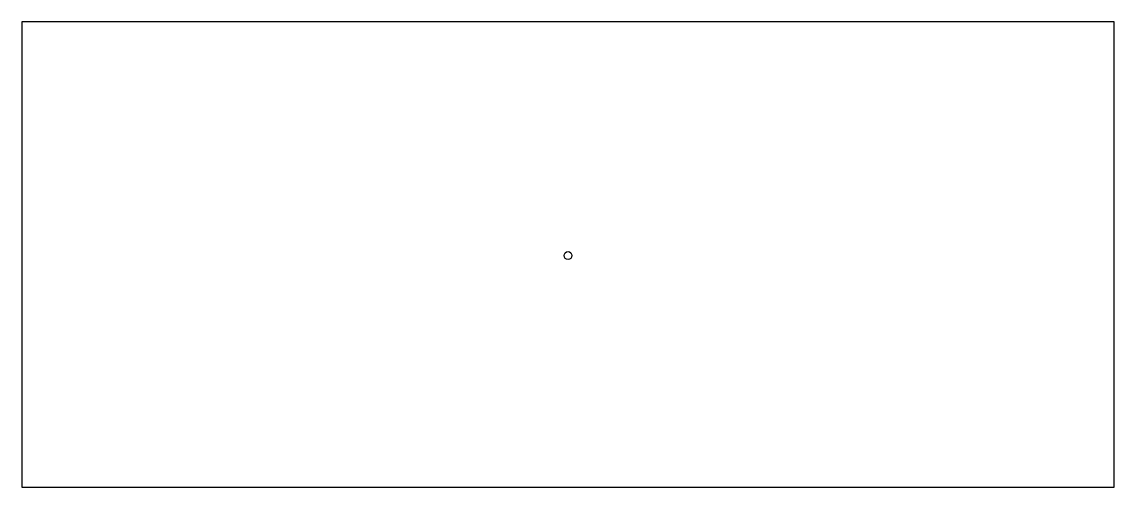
# Model space of a CAD drawing. Header units: millimetres. Extents: x 0 to 2500, y 0 to 1065.
import ezdxf

# ---------------------------------------------------------------- set-up
doc = ezdxf.new("R2010")
doc.units = ezdxf.units.MM
doc.layers.add('CORTE', color=7, linetype='CONTINUOUS')

msp = doc.modelspace()

# ---------------------------------------------------------------- linework, layer by layer
at = {"layer": 'CORTE'}
msp.add_lwpolyline([(0, 0), (2500, 0), (2500, 1065), (0, 1065)], close=True, dxfattribs=at)
msp.add_circle((1250, 530), 9, dxfattribs=at)

doc.saveas('drawing.dxf')
